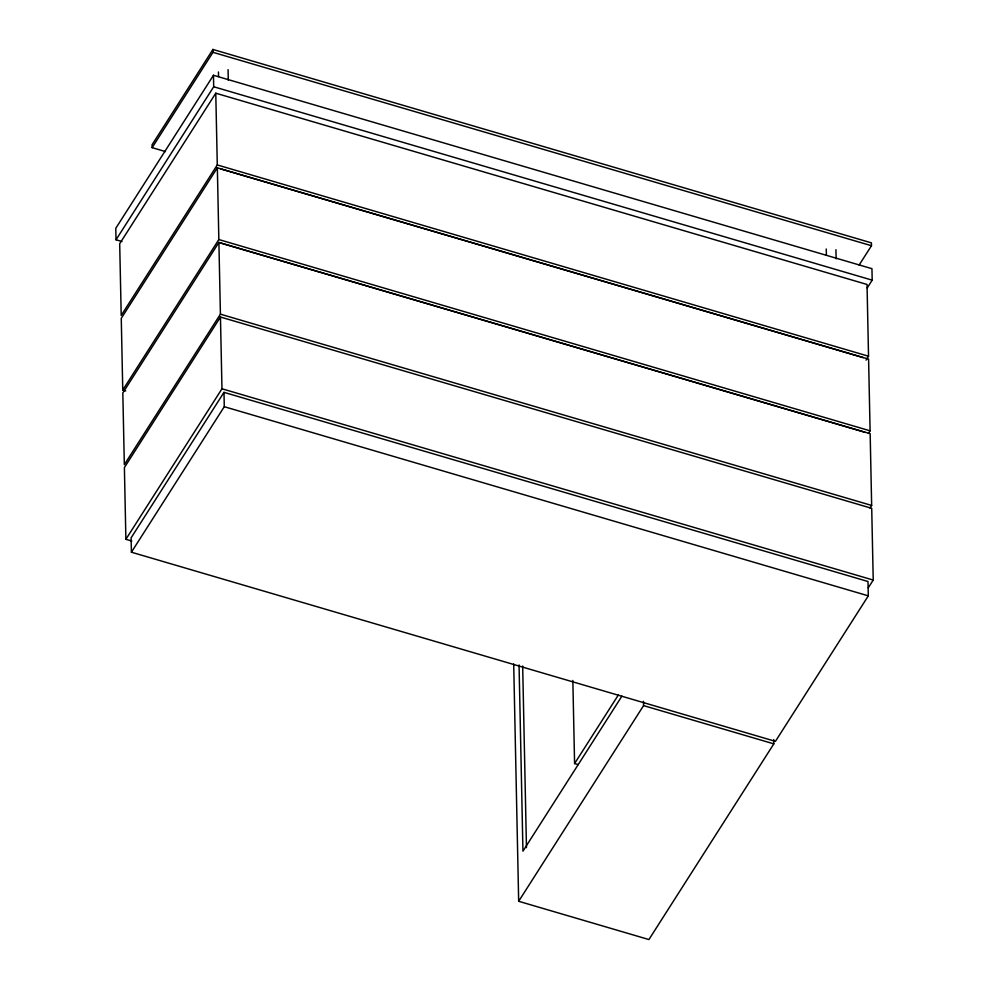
<?xml version="1.0" encoding="UTF-8"?>
<svg xmlns="http://www.w3.org/2000/svg" width="989" height="989" viewBox="0 0 989 989"><rect width="100%" height="100%" fill="white"/><g stroke="black" fill="none" stroke-linecap="round" stroke-linejoin="round"><path stroke-width="1.48" d="M859.132 265.052L871.47 245.729L871.408 242.861L212.919 49.45L152.071 144.777L152.133 147.658L165.447 151.564M152.133 147.658L212.981 52.318L212.919 49.45M867.217 287.947L872.187 280.159L871.952 268.687L213.463 75.275L115.775 228.311L116.022 239.783L121.944 241.526M116.022 239.783L213.698 86.76L213.463 75.275M215.775 93.201L119.694 243.727L121.202 315.466L217.283 164.94L215.775 93.201L867.032 284.473L868.527 356.225L866.043 360.12M868.441 433.429L870.097 430.833L868.589 359.094L217.345 167.809L121.264 318.334L122.76 390.074L125.727 390.952M122.76 390.074L218.841 239.548L217.345 167.809M218.903 242.429L122.821 392.942L124.33 464.694L220.411 314.168L218.903 242.429L870.159 433.701L871.655 505.441L869.999 508.037M868.255 587.849L873.225 580.061L871.717 508.321L220.46 317.036L124.391 467.562L125.887 539.302L131.821 541.045M125.887 539.302L221.969 388.776L220.46 317.036M223.984 392.349L131.104 537.855L131.413 552.208L775.425 741.354L868.305 595.848L867.996 581.507L223.984 392.349L224.28 406.702L131.413 552.208M578.194 764.621L574.584 763.557L618.286 695.094M621.896 696.157L522.946 851.17L519.052 664.967M773.732 739.562L773.818 743.864L648.92 939.55L518.669 901.288L643.567 705.614L643.48 701.312M212.981 52.318L871.47 245.729M213.698 86.76L872.187 280.159M217.283 164.94L868.527 356.225M220.782 168.946L863.31 357.672M218.841 239.548L870.097 430.833M220.856 243.121L864.881 432.28M220.411 314.168L871.655 505.441M221.969 388.776L873.225 580.061M224.28 406.702L868.305 595.848M643.567 705.614L773.818 743.864M835.94 249.698L836.138 258.821M826.248 249.005L826.384 255.075M572.841 680.457L574.584 763.557M522.674 666.03L526.469 847.622M513.699 664.002L518.669 901.288M228.076 69.65L228.298 80.282M218.445 71.987L218.544 76.549"/></g></svg>
